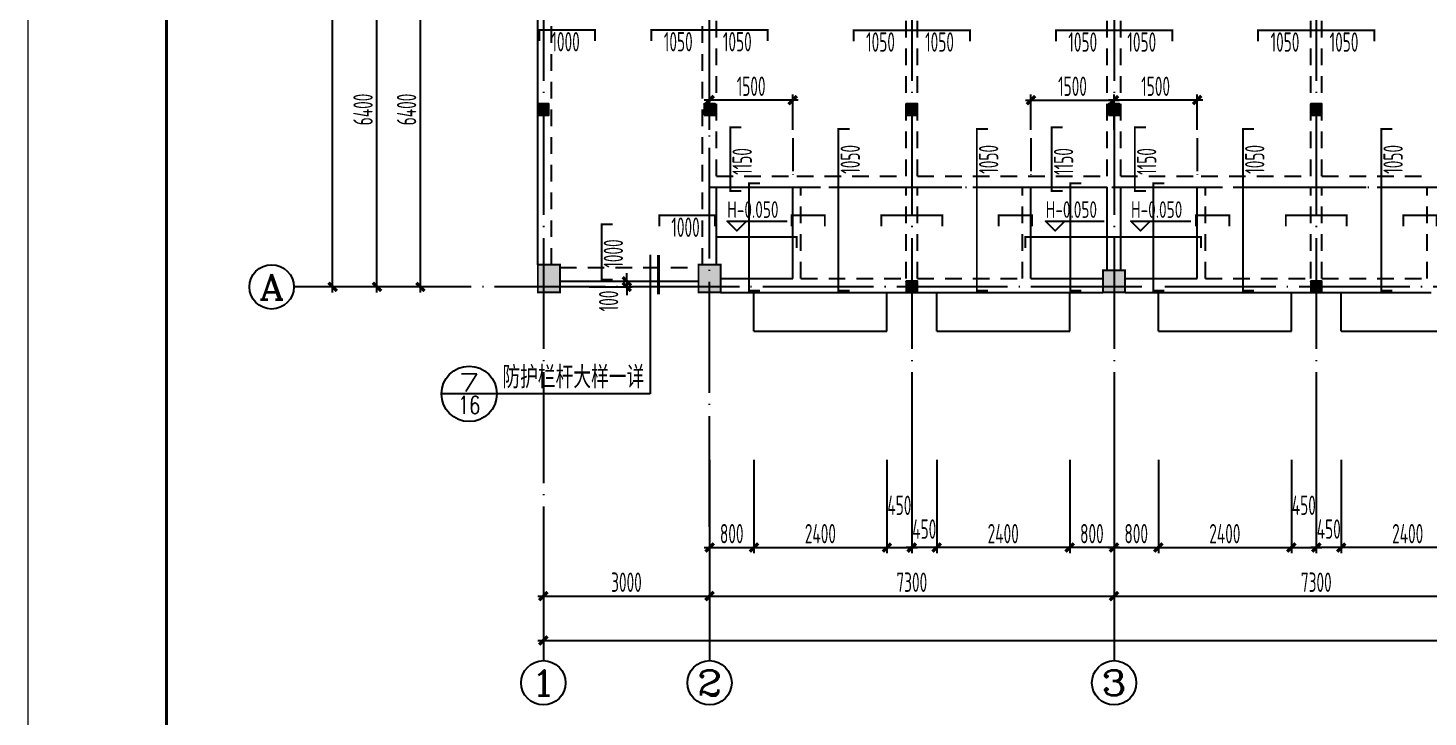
# Model space of a CAD drawing. Extents: x -472319 to -112444, y -516749 to -5704.
# Drawn here: x -311995 to -286728, y -254994 to -242565 of the extents above; entities that cross this region are included whole.
import ezdxf
from ezdxf.enums import TextEntityAlignment as Align

# ---------------------------------------------------------------- set-up
doc = ezdxf.new("R2010")
doc.units = 0
doc.header["$LTSCALE"] = 100
doc.header["$MEASUREMENT"] = 0
for name, pattern in [('3', [5, 3, -2]), ('CENTER', [2, 1.25, -0.25, 0.25, -0.25]), ('DOTE', [2.42, 2, -0.2, 0.02, -0.2])]:
    doc.linetypes.add(name, pattern=pattern)
for name, color, linetype in [('1301', 24, 'Continuous'), ('1305', 1, 'Continuous'), ('1306', 94, 'Continuous'), ('AXIS', 3, 'Continuous'), ('AXIS_TEXT', 7, 'Continuous'), ('COLUMN', 9, 'Continuous'), ('DIM_IDEN', 3, 'Continuous'), ('DOTE', 1, 'CENTER'), ('FRAME', 3, 'Continuous'), ('PUB_TEXT', 7, 'Continuous'), ('S_BEAM', 4, 'Continuous'), ('S_BEAMDASH', 134, '3'), ('S_CL', 2, 'Continuous'), ('S_HOLE', 253, 'Continuous'), ('坡道', 7, 'Continuous'), ('填充', 8, 'Continuous'), ('板标注', 221, 'Continuous'), ('第三道尺寸线', 4, 'Continuous')]:
    doc.layers.add(name, color=color, linetype=linetype)
doc.styles.add('_HZTXT', font='txt.shx', dxfattribs={"width": 0.35, "bigfont": 'hztxt.shx'})
doc.styles.add('_TCH_AXIS', font='COMPLEX', dxfattribs={"bigfont": 'GBCBIG'})
doc.styles.add('COMPLEX', font='COMPLEX')
doc.styles.add('HZ', font='tssdeng.shx', dxfattribs={"width": 0.6, "height": 350, "bigfont": 'a.shx'})
doc.styles.get("Standard").update_dxf_attribs({"font": 'tssdeng.shx', "width": 0.6, "bigfont": 'a.shx'})
doc.styles.add('TSSD_Rein', font='Tssdeng.shx', dxfattribs={"width": 0.7, "bigfont": 'hztxt.shx'})
doc.dimstyles.new('DIMN', dxfattribs={"dimtxt": 350, "dimasz": 150, "dimexe": 100, "dimexo": 100, "dimgap": 75, "dimtad": 1, "dimdec": 0, "dimzin": 0, "dimdsep": 46, "dimtxsty": 'HZ', "dimblk": 'ARCHTICK', "dimcen": 0.09, "dimdle": 100, "dimclrd": 3, "dimclre": 3, "dimclrt": 7, "dimazin": 2, "dimtfac": 1, "dimtdec": 0, "dimtmove": 2, "dimatfit": 3, "dimldrblk": 'ARCHTICK', "dimfxl": 0, "dimtolj": 1, "dimtzin": 0, "dimarcsym": 0})

# ---------------------------------------------------------------- blocks, each defined once
blk = doc.blocks.new('_ArchTick')
at = {"color": 0, "linetype": 'ByBlock', "const_width": 0.4}
blk.add_lwpolyline([(-0.5, -0.5), (0.5, 0.5)], dxfattribs=at)
blk = doc.blocks.new('*D1051')
at = {"layer": 'AXIS', "color": 3, "lineweight": -2, "transparency": 16777216}
for p, q in [((-305698, -247335), (-305698, -240735)), ((-304468, -240835), (-305798, -240835)), ((-304468, -247235), (-305798, -247235))]:
    blk.add_line(p, q, dxfattribs=at)
at = {"layer": 'Defpoints', "color": 0, "transparency": 16777216}
for p in [(-305698, -240835), (-304368, -240835), (-304368, -247235)]:
    blk.add_point(p, dxfattribs=at)
at = {"layer": 'AXIS', "color": 3, "lineweight": -2, "transparency": 16777216, "xscale": 150, "yscale": 150, "zscale": 150}
for p, rotation in [((-305698, -240835), 90), ((-305698, -247235), 270)]:
    blk.add_blockref('_ArchTick', p, dxfattribs=dict(at, rotation=rotation))
at = {"layer": 'AXIS', "color": 7, "transparency": 16777216, "insert": (-305948, -244035), "char_height": 350, "attachment_point": 5, "rotation": 90, "style": 'HZ'}
blk.add_mtext('\\A1;6400', dxfattribs=at)
blk = doc.blocks.new('*D1054')
at = {"layer": 'AXIS', "color": 3, "lineweight": -2, "transparency": 16777216}
for p, q in [((-304468, -232435), (-306598, -232435)), ((-306498, -247335), (-306498, -232335)), ((-304468, -247235), (-306598, -247235))]:
    blk.add_line(p, q, dxfattribs=at)
at = {"layer": 'Defpoints', "color": 0, "transparency": 16777216}
for p in [(-306498, -232435), (-304368, -232435), (-304368, -247235)]:
    blk.add_point(p, dxfattribs=at)
at = {"layer": 'AXIS', "color": 3, "lineweight": -2, "transparency": 16777216, "xscale": 150, "yscale": 150, "zscale": 150}
for p, rotation in [((-306498, -232435), 90), ((-306498, -247235), 270)]:
    blk.add_blockref('_ArchTick', p, dxfattribs=dict(at, rotation=rotation))
at = {"layer": 'AXIS', "color": 7, "transparency": 16777216, "insert": (-306748, -239835), "char_height": 350, "attachment_point": 5, "rotation": 90, "style": 'HZ'}
blk.add_mtext('\\A1;14800', dxfattribs=at)
blk = doc.blocks.new('*D1055')
at = {"layer": 'AXIS', "color": 3, "lineweight": -2, "transparency": 16777216}
for p, q in [((-302694, -251665), (-302694, -252913)), ((-299694, -251665), (-299694, -252913)), ((-302794, -252813), (-299594, -252813))]:
    blk.add_line(p, q, dxfattribs=at)
at = {"layer": 'Defpoints', "color": 0, "transparency": 16777216}
for p in [(-302694, -251565), (-299694, -251565), (-299694, -252813)]:
    blk.add_point(p, dxfattribs=at)
at = {"layer": 'AXIS', "color": 3, "lineweight": -2, "transparency": 16777216, "xscale": 150, "yscale": 150, "zscale": 150, "rotation": 180}
blk.add_blockref('_ArchTick', (-302694, -252813), dxfattribs=at)
at = {"layer": 'AXIS', "color": 3, "lineweight": -2, "transparency": 16777216, "xscale": 150, "yscale": 150, "zscale": 150}
blk.add_blockref('_ArchTick', (-299694, -252813), dxfattribs=at)
at = {"layer": 'AXIS', "color": 7, "transparency": 16777216, "insert": (-301194, -252563), "char_height": 350, "attachment_point": 5, "style": 'HZ'}
blk.add_mtext('\\A1;3000', dxfattribs=at)
blk = doc.blocks.new('*D1056')
at = {"layer": 'AXIS', "color": 3, "lineweight": -2, "transparency": 16777216}
for p, q in [((-299694, -251665), (-299694, -252913)), ((-292394, -251665), (-292394, -252913)), ((-299794, -252813), (-292294, -252813))]:
    blk.add_line(p, q, dxfattribs=at)
at = {"layer": 'Defpoints', "color": 0, "transparency": 16777216}
for p in [(-299694, -251565), (-292394, -251565), (-292394, -252813)]:
    blk.add_point(p, dxfattribs=at)
at = {"layer": 'AXIS', "color": 3, "lineweight": -2, "transparency": 16777216, "xscale": 150, "yscale": 150, "zscale": 150, "rotation": 180}
blk.add_blockref('_ArchTick', (-299694, -252813), dxfattribs=at)
at = {"layer": 'AXIS', "color": 3, "lineweight": -2, "transparency": 16777216, "xscale": 150, "yscale": 150, "zscale": 150}
blk.add_blockref('_ArchTick', (-292394, -252813), dxfattribs=at)
at = {"layer": 'AXIS', "color": 7, "transparency": 16777216, "insert": (-296044, -252563), "char_height": 350, "attachment_point": 5, "style": 'HZ'}
blk.add_mtext('\\A1;7300', dxfattribs=at)
blk = doc.blocks.new('*D1057')
at = {"layer": 'AXIS', "color": 3, "lineweight": -2, "transparency": 16777216}
for p, q in [((-292394, -251665), (-292394, -252913)), ((-285094, -251665), (-285094, -252913)), ((-292494, -252813), (-284994, -252813))]:
    blk.add_line(p, q, dxfattribs=at)
at = {"layer": 'Defpoints', "color": 0, "transparency": 16777216}
for p in [(-292394, -251565), (-285094, -251565), (-285094, -252813)]:
    blk.add_point(p, dxfattribs=at)
at = {"layer": 'AXIS', "color": 3, "lineweight": -2, "transparency": 16777216, "xscale": 150, "yscale": 150, "zscale": 150, "rotation": 180}
blk.add_blockref('_ArchTick', (-292394, -252813), dxfattribs=at)
at = {"layer": 'AXIS', "color": 3, "lineweight": -2, "transparency": 16777216, "xscale": 150, "yscale": 150, "zscale": 150}
blk.add_blockref('_ArchTick', (-285094, -252813), dxfattribs=at)
at = {"layer": 'AXIS', "color": 7, "transparency": 16777216, "insert": (-288744, -252563), "char_height": 350, "attachment_point": 5, "style": 'HZ'}
blk.add_mtext('\\A1;7300', dxfattribs=at)
blk = doc.blocks.new('*D1064')
at = {"layer": 'AXIS', "color": 3, "lineweight": -2, "transparency": 16777216}
for p, q in [((-302694, -251665), (-302694, -253713)), ((-242894, -251665), (-242894, -253713)), ((-302794, -253613), (-242794, -253613))]:
    blk.add_line(p, q, dxfattribs=at)
at = {"layer": 'Defpoints', "color": 0, "transparency": 16777216}
for p in [(-302694, -251565), (-242894, -251565), (-242894, -253613)]:
    blk.add_point(p, dxfattribs=at)
at = {"layer": 'AXIS', "color": 3, "lineweight": -2, "transparency": 16777216, "xscale": 150, "yscale": 150, "zscale": 150, "rotation": 180}
blk.add_blockref('_ArchTick', (-302694, -253613), dxfattribs=at)
at = {"layer": 'AXIS', "color": 3, "lineweight": -2, "transparency": 16777216, "xscale": 150, "yscale": 150, "zscale": 150}
blk.add_blockref('_ArchTick', (-242894, -253613), dxfattribs=at)
at = {"layer": 'AXIS', "color": 7, "transparency": 16777216, "insert": (-272794, -253363), "char_height": 350, "attachment_point": 5, "style": 'HZ'}
blk.add_mtext('\\A1;59800', dxfattribs=at)
blk = doc.blocks.new('_AXISO')
blk.add_circle((0, 0), 0.5)
at = {"layer": 'AXIS_TEXT', "style": 'COMPLEX', "width": 1.041667}
blk.add_attdef('A', text='', height=0.56, dxfattribs=at).set_placement((-0.25, -0.28), (0.25, -0.28), align=Align.FIT)
blk = doc.blocks.new('A$C20674F94')
at = {"layer": 'FRAME', "lineweight": 18}
blk.add_line((0, 59400), (0, 0), dxfattribs=at)
at = {"layer": 'FRAME'}
blk.add_line((2500, 58400), (2500, 1000), dxfattribs=at)
at = {"layer": 'FRAME', "const_width": 50}
blk.add_lwpolyline([(2500, 58400), (83100, 58400), (83100, 1000), (2500, 1000), (2500, 58400)], dxfattribs=at)
blk = doc.blocks.new('*D1128')
at = {"layer": '1301', "color": 3, "lineweight": -2, "transparency": 16777216}
for p, q in [((-288294, -250355), (-288294, -252037)), ((-285894, -250355), (-285894, -252037)), ((-285794, -251937), (-288394, -251937))]:
    blk.add_line(p, q, dxfattribs=at)
at = {"layer": 'Defpoints', "color": 0, "transparency": 16777216}
for p in [(-288294, -250255), (-285894, -250255), (-288294, -251937)]:
    blk.add_point(p, dxfattribs=at)
at = {"layer": '1301', "color": 3, "lineweight": -2, "transparency": 16777216, "xscale": 150, "yscale": 150, "zscale": 150, "rotation": 180}
blk.add_blockref('_ArchTick', (-288294, -251937), dxfattribs=at)
at = {"layer": '1301', "color": 3, "lineweight": -2, "transparency": 16777216, "xscale": 150, "yscale": 150, "zscale": 150}
blk.add_blockref('_ArchTick', (-285894, -251937), dxfattribs=at)
at = {"layer": '1301', "color": 7, "transparency": 16777216, "insert": (-287094, -251687), "char_height": 350, "attachment_point": 5, "style": 'HZ'}
blk.add_mtext('\\A1;2400', dxfattribs=at)
blk = doc.blocks.new('*D1129')
at = {"layer": '1301', "color": 3, "lineweight": -2, "transparency": 16777216}
for p, q in [((-288744, -250355), (-288744, -252037)), ((-288294, -250355), (-288294, -252037)), ((-288194, -251937), (-288844, -251937))]:
    blk.add_line(p, q, dxfattribs=at)
at = {"layer": 'Defpoints', "color": 0, "transparency": 16777216}
for p in [(-288744, -250255), (-288294, -250255), (-288744, -251937)]:
    blk.add_point(p, dxfattribs=at)
at = {"layer": '1301', "color": 3, "lineweight": -2, "transparency": 16777216, "xscale": 150, "yscale": 150, "zscale": 150, "rotation": 180}
blk.add_blockref('_ArchTick', (-288744, -251937), dxfattribs=at)
at = {"layer": '1301', "color": 3, "lineweight": -2, "transparency": 16777216, "xscale": 150, "yscale": 150, "zscale": 150}
blk.add_blockref('_ArchTick', (-288294, -251937), dxfattribs=at)
at = {"layer": '1301', "color": 7, "transparency": 16777216, "insert": (-288519, -251604), "char_height": 350, "attachment_point": 5, "style": 'HZ'}
blk.add_mtext('\\A1;450', dxfattribs=at)
blk = doc.blocks.new('*D1130')
at = {"layer": '1301', "color": 3, "lineweight": -2, "transparency": 16777216}
for p, q in [((-292394, -250355), (-292394, -252037)), ((-291594, -250355), (-291594, -252037)), ((-292494, -251937), (-291494, -251937))]:
    blk.add_line(p, q, dxfattribs=at)
at = {"layer": 'Defpoints', "color": 0, "transparency": 16777216}
for p in [(-292394, -250255), (-291594, -250255), (-291594, -251937)]:
    blk.add_point(p, dxfattribs=at)
at = {"layer": '1301', "color": 3, "lineweight": -2, "transparency": 16777216, "xscale": 150, "yscale": 150, "zscale": 150, "rotation": 180}
blk.add_blockref('_ArchTick', (-292394, -251937), dxfattribs=at)
at = {"layer": '1301', "color": 3, "lineweight": -2, "transparency": 16777216, "xscale": 150, "yscale": 150, "zscale": 150}
blk.add_blockref('_ArchTick', (-291594, -251937), dxfattribs=at)
at = {"layer": '1301', "color": 7, "transparency": 16777216, "insert": (-291994, -251687), "char_height": 350, "attachment_point": 5, "style": 'HZ'}
blk.add_mtext('\\A1;800', dxfattribs=at)
blk = doc.blocks.new('*D1131')
at = {"layer": '1301', "color": 3, "lineweight": -2, "transparency": 16777216}
for p, q in [((-291594, -250355), (-291594, -252037)), ((-289194, -250355), (-289194, -252037)), ((-291694, -251937), (-289094, -251937))]:
    blk.add_line(p, q, dxfattribs=at)
at = {"layer": 'Defpoints', "color": 0, "transparency": 16777216}
for p in [(-291594, -250255), (-289194, -250255), (-289194, -251937)]:
    blk.add_point(p, dxfattribs=at)
at = {"layer": '1301', "color": 3, "lineweight": -2, "transparency": 16777216, "xscale": 150, "yscale": 150, "zscale": 150, "rotation": 180}
blk.add_blockref('_ArchTick', (-291594, -251937), dxfattribs=at)
at = {"layer": '1301', "color": 3, "lineweight": -2, "transparency": 16777216, "xscale": 150, "yscale": 150, "zscale": 150}
blk.add_blockref('_ArchTick', (-289194, -251937), dxfattribs=at)
at = {"layer": '1301', "color": 7, "transparency": 16777216, "insert": (-290394, -251687), "char_height": 350, "attachment_point": 5, "style": 'HZ'}
blk.add_mtext('\\A1;2400', dxfattribs=at)
blk = doc.blocks.new('*D1132')
at = {"layer": '1301', "color": 3, "lineweight": -2, "transparency": 16777216}
for p, q in [((-289194, -250355), (-289194, -252037)), ((-288744, -250355), (-288744, -252037)), ((-289294, -251937), (-288644, -251937))]:
    blk.add_line(p, q, dxfattribs=at)
at = {"layer": 'Defpoints', "color": 0, "transparency": 16777216}
for p in [(-289194, -250255), (-288744, -250255), (-288744, -251937)]:
    blk.add_point(p, dxfattribs=at)
at = {"layer": '1301', "color": 3, "lineweight": -2, "transparency": 16777216, "xscale": 150, "yscale": 150, "zscale": 150, "rotation": 180}
blk.add_blockref('_ArchTick', (-289194, -251937), dxfattribs=at)
at = {"layer": '1301', "color": 3, "lineweight": -2, "transparency": 16777216, "xscale": 150, "yscale": 150, "zscale": 150}
blk.add_blockref('_ArchTick', (-288744, -251937), dxfattribs=at)
at = {"layer": '1301', "color": 7, "transparency": 16777216, "insert": (-288969, -251175), "char_height": 350, "attachment_point": 5, "style": 'HZ'}
blk.add_mtext('\\A1;450', dxfattribs=at)
blk = doc.blocks.new('*D1133')
at = {"layer": '1301', "color": 3, "lineweight": -2, "transparency": 16777216}
for p, q in [((-293194, -250355), (-293194, -252037)), ((-292394, -250355), (-292394, -252037)), ((-292294, -251937), (-293294, -251937))]:
    blk.add_line(p, q, dxfattribs=at)
at = {"layer": 'Defpoints', "color": 0, "transparency": 16777216}
for p in [(-293194, -250255), (-292394, -250255), (-293194, -251937)]:
    blk.add_point(p, dxfattribs=at)
at = {"layer": '1301', "color": 3, "lineweight": -2, "transparency": 16777216, "xscale": 150, "yscale": 150, "zscale": 150, "rotation": 180}
blk.add_blockref('_ArchTick', (-293194, -251937), dxfattribs=at)
at = {"layer": '1301', "color": 3, "lineweight": -2, "transparency": 16777216, "xscale": 150, "yscale": 150, "zscale": 150}
blk.add_blockref('_ArchTick', (-292394, -251937), dxfattribs=at)
at = {"layer": '1301', "color": 7, "transparency": 16777216, "insert": (-292794, -251687), "char_height": 350, "attachment_point": 5, "style": 'HZ'}
blk.add_mtext('\\A1;800', dxfattribs=at)
blk = doc.blocks.new('*D1134')
at = {"layer": '1301', "color": 3, "lineweight": -2, "transparency": 16777216}
for p, q in [((-295594, -250355), (-295594, -252037)), ((-293194, -250355), (-293194, -252037)), ((-293094, -251937), (-295694, -251937))]:
    blk.add_line(p, q, dxfattribs=at)
at = {"layer": 'Defpoints', "color": 0, "transparency": 16777216}
for p in [(-295594, -250255), (-293194, -250255), (-295594, -251937)]:
    blk.add_point(p, dxfattribs=at)
at = {"layer": '1301', "color": 3, "lineweight": -2, "transparency": 16777216, "xscale": 150, "yscale": 150, "zscale": 150, "rotation": 180}
blk.add_blockref('_ArchTick', (-295594, -251937), dxfattribs=at)
at = {"layer": '1301', "color": 3, "lineweight": -2, "transparency": 16777216, "xscale": 150, "yscale": 150, "zscale": 150}
blk.add_blockref('_ArchTick', (-293194, -251937), dxfattribs=at)
at = {"layer": '1301', "color": 7, "transparency": 16777216, "insert": (-294394, -251687), "char_height": 350, "attachment_point": 5, "style": 'HZ'}
blk.add_mtext('\\A1;2400', dxfattribs=at)
blk = doc.blocks.new('*D1135')
at = {"layer": '1301', "color": 3, "lineweight": -2, "transparency": 16777216}
for p, q in [((-296044, -250355), (-296044, -252037)), ((-295594, -250355), (-295594, -252037)), ((-295494, -251937), (-296144, -251937))]:
    blk.add_line(p, q, dxfattribs=at)
at = {"layer": 'Defpoints', "color": 0, "transparency": 16777216}
for p in [(-296044, -250255), (-295594, -250255), (-296044, -251937)]:
    blk.add_point(p, dxfattribs=at)
at = {"layer": '1301', "color": 3, "lineweight": -2, "transparency": 16777216, "xscale": 150, "yscale": 150, "zscale": 150, "rotation": 180}
blk.add_blockref('_ArchTick', (-296044, -251937), dxfattribs=at)
at = {"layer": '1301', "color": 3, "lineweight": -2, "transparency": 16777216, "xscale": 150, "yscale": 150, "zscale": 150}
blk.add_blockref('_ArchTick', (-295594, -251937), dxfattribs=at)
at = {"layer": '1301', "color": 7, "transparency": 16777216, "insert": (-295819, -251604), "char_height": 350, "attachment_point": 5, "style": 'HZ'}
blk.add_mtext('\\A1;450', dxfattribs=at)
blk = doc.blocks.new('*D1136')
at = {"layer": '1301', "color": 3, "lineweight": -2, "transparency": 16777216}
for p, q in [((-299694, -250355), (-299694, -252037)), ((-298894, -250355), (-298894, -252037)), ((-299794, -251937), (-298794, -251937))]:
    blk.add_line(p, q, dxfattribs=at)
at = {"layer": 'Defpoints', "color": 0, "transparency": 16777216}
for p in [(-299694, -250255), (-298894, -250255), (-298894, -251937)]:
    blk.add_point(p, dxfattribs=at)
at = {"layer": '1301', "color": 3, "lineweight": -2, "transparency": 16777216, "xscale": 150, "yscale": 150, "zscale": 150, "rotation": 180}
blk.add_blockref('_ArchTick', (-299694, -251937), dxfattribs=at)
at = {"layer": '1301', "color": 3, "lineweight": -2, "transparency": 16777216, "xscale": 150, "yscale": 150, "zscale": 150}
blk.add_blockref('_ArchTick', (-298894, -251937), dxfattribs=at)
at = {"layer": '1301', "color": 7, "transparency": 16777216, "insert": (-299294, -251687), "char_height": 350, "attachment_point": 5, "style": 'HZ'}
blk.add_mtext('\\A1;800', dxfattribs=at)
blk = doc.blocks.new('*D1137')
at = {"layer": '1301', "color": 3, "lineweight": -2, "transparency": 16777216}
for p, q in [((-298894, -250355), (-298894, -252037)), ((-296494, -250355), (-296494, -252037)), ((-298994, -251937), (-296394, -251937))]:
    blk.add_line(p, q, dxfattribs=at)
at = {"layer": 'Defpoints', "color": 0, "transparency": 16777216}
for p in [(-298894, -250255), (-296494, -250255), (-296494, -251937)]:
    blk.add_point(p, dxfattribs=at)
at = {"layer": '1301', "color": 3, "lineweight": -2, "transparency": 16777216, "xscale": 150, "yscale": 150, "zscale": 150, "rotation": 180}
blk.add_blockref('_ArchTick', (-298894, -251937), dxfattribs=at)
at = {"layer": '1301', "color": 3, "lineweight": -2, "transparency": 16777216, "xscale": 150, "yscale": 150, "zscale": 150}
blk.add_blockref('_ArchTick', (-296494, -251937), dxfattribs=at)
at = {"layer": '1301', "color": 7, "transparency": 16777216, "insert": (-297694, -251687), "char_height": 350, "attachment_point": 5, "style": 'HZ'}
blk.add_mtext('\\A1;2400', dxfattribs=at)
blk = doc.blocks.new('*D1138')
at = {"layer": '1301', "color": 3, "lineweight": -2, "transparency": 16777216}
for p, q in [((-296494, -250355), (-296494, -252037)), ((-296044, -250355), (-296044, -252037)), ((-296594, -251937), (-295944, -251937))]:
    blk.add_line(p, q, dxfattribs=at)
at = {"layer": 'Defpoints', "color": 0, "transparency": 16777216}
for p in [(-296494, -250255), (-296044, -250255), (-296044, -251937)]:
    blk.add_point(p, dxfattribs=at)
at = {"layer": '1301', "color": 3, "lineweight": -2, "transparency": 16777216, "xscale": 150, "yscale": 150, "zscale": 150, "rotation": 180}
blk.add_blockref('_ArchTick', (-296494, -251937), dxfattribs=at)
at = {"layer": '1301', "color": 3, "lineweight": -2, "transparency": 16777216, "xscale": 150, "yscale": 150, "zscale": 150}
blk.add_blockref('_ArchTick', (-296044, -251937), dxfattribs=at)
at = {"layer": '1301', "color": 7, "transparency": 16777216, "insert": (-296269, -251175), "char_height": 350, "attachment_point": 5, "style": 'HZ'}
blk.add_mtext('\\A1;450', dxfattribs=at)
blk = doc.blocks.new('*D1372')
at = {"layer": 'Defpoints', "color": 0, "transparency": 16777216}
for p in [(-304912, -240835), (-304254, -240835), (-304254, -247235)]:
    blk.add_point(p, dxfattribs=at)
at = {"layer": '第三道尺寸线', "color": 3, "lineweight": -2, "transparency": 16777216}
for p, q in [((-304912, -247335), (-304912, -240735)), ((-304354, -240835), (-305012, -240835)), ((-304354, -247235), (-305012, -247235))]:
    blk.add_line(p, q, dxfattribs=at)
at = {"layer": '第三道尺寸线', "color": 3, "lineweight": -2, "transparency": 16777216, "xscale": 150, "yscale": 150, "zscale": 150}
for p, rotation in [((-304912, -240835), 90), ((-304912, -247235), 270)]:
    blk.add_blockref('_ArchTick', p, dxfattribs=dict(at, rotation=rotation))
at = {"layer": '第三道尺寸线', "color": 7, "transparency": 16777216, "insert": (-305162, -244035), "char_height": 350, "attachment_point": 5, "rotation": 90, "style": 'HZ'}
blk.add_mtext('\\A1;6400', dxfattribs=at)
blk = doc.blocks.new('*D2510')
at = {"layer": 'Defpoints', "color": 0, "transparency": 16777216}
for p in [(-301969, -247135), (-301969, -247235), (-301188, -247235)]:
    blk.add_point(p, dxfattribs=at)
at = {"layer": 'S_HOLE', "color": 3, "lineweight": -2, "transparency": 16777216}
for p, q in [((-301188, -247135), (-301188, -246985)), ((-301869, -247135), (-301088, -247135)), ((-301869, -247235), (-301088, -247235)), ((-301188, -247135), (-301188, -247235)), ((-301188, -247235), (-301188, -247385))]:
    blk.add_line(p, q, dxfattribs=at)
at = {"layer": 'S_HOLE', "color": 3, "lineweight": -2, "transparency": 16777216, "xscale": 150, "yscale": 150, "zscale": 150}
for p, rotation in [((-301188, -247135), 270), ((-301188, -247235), 90)]:
    blk.add_blockref('_ArchTick', p, dxfattribs=dict(at, rotation=rotation))
at = {"layer": 'S_HOLE', "color": 7, "transparency": 16777216, "insert": (-301516, -247489), "char_height": 350, "attachment_point": 5, "rotation": 90, "style": 'HZ'}
blk.add_mtext('\\A1;100', dxfattribs=at)
blk = doc.blocks.new('*D2581')
at = {"layer": '1306', "color": 3, "lineweight": -2, "transparency": 16777216}
for p, q in [((-299694, -244404), (-299694, -243766)), ((-298194, -244404), (-298194, -243766)), ((-298094, -243866), (-299794, -243866))]:
    blk.add_line(p, q, dxfattribs=at)
at = {"layer": 'Defpoints', "color": 0, "transparency": 16777216}
for p in [(-299694, -243866), (-299694, -244504), (-298194, -244504)]:
    blk.add_point(p, dxfattribs=at)
at = {"layer": '1306', "color": 3, "lineweight": -2, "transparency": 16777216, "xscale": 150, "yscale": 150, "zscale": 150, "rotation": 180}
blk.add_blockref('_ArchTick', (-299694, -243866), dxfattribs=at)
at = {"layer": '1306', "color": 3, "lineweight": -2, "transparency": 16777216, "xscale": 150, "yscale": 150, "zscale": 150}
blk.add_blockref('_ArchTick', (-298194, -243866), dxfattribs=at)
at = {"layer": '1306', "color": 7, "transparency": 16777216, "insert": (-298944, -243616), "char_height": 350, "attachment_point": 5, "style": 'HZ'}
blk.add_mtext('\\A1;1500', dxfattribs=at)
blk = doc.blocks.new('*D2582')
at = {"layer": '1306', "color": 3, "lineweight": -2, "transparency": 16777216}
for p, q in [((-293894, -244404), (-293894, -243766)), ((-292394, -244404), (-292394, -243766)), ((-293994, -243866), (-292294, -243866))]:
    blk.add_line(p, q, dxfattribs=at)
at = {"layer": 'Defpoints', "color": 0, "transparency": 16777216}
for p in [(-292394, -243866), (-293894, -244504), (-292394, -244504)]:
    blk.add_point(p, dxfattribs=at)
at = {"layer": '1306', "color": 3, "lineweight": -2, "transparency": 16777216, "xscale": 150, "yscale": 150, "zscale": 150, "rotation": 180}
blk.add_blockref('_ArchTick', (-293894, -243866), dxfattribs=at)
at = {"layer": '1306', "color": 3, "lineweight": -2, "transparency": 16777216, "xscale": 150, "yscale": 150, "zscale": 150}
blk.add_blockref('_ArchTick', (-292394, -243866), dxfattribs=at)
at = {"layer": '1306', "color": 7, "transparency": 16777216, "insert": (-293144, -243616), "char_height": 350, "attachment_point": 5, "style": 'HZ'}
blk.add_mtext('\\A1;1500', dxfattribs=at)
blk = doc.blocks.new('*D2583')
at = {"layer": '1306', "color": 3, "lineweight": -2, "transparency": 16777216}
for p, q in [((-292394, -244404), (-292394, -243766)), ((-290894, -244404), (-290894, -243766)), ((-290794, -243866), (-292494, -243866))]:
    blk.add_line(p, q, dxfattribs=at)
at = {"layer": 'Defpoints', "color": 0, "transparency": 16777216}
for p in [(-292394, -243866), (-292394, -244504), (-290894, -244504)]:
    blk.add_point(p, dxfattribs=at)
at = {"layer": '1306', "color": 3, "lineweight": -2, "transparency": 16777216, "xscale": 150, "yscale": 150, "zscale": 150, "rotation": 180}
blk.add_blockref('_ArchTick', (-292394, -243866), dxfattribs=at)
at = {"layer": '1306', "color": 3, "lineweight": -2, "transparency": 16777216, "xscale": 150, "yscale": 150, "zscale": 150}
blk.add_blockref('_ArchTick', (-290894, -243866), dxfattribs=at)
at = {"layer": '1306', "color": 7, "transparency": 16777216, "insert": (-291644, -243616), "char_height": 350, "attachment_point": 5, "style": 'HZ'}
blk.add_mtext('\\A1;1500', dxfattribs=at)

msp = doc.modelspace()

# ---------------------------------------------------------------- hatches: boundary and pattern name
at = {"layer": 'COLUMN'}
h = msp.add_hatch(dxfattribs=at)
h.set_pattern_fill('ANSI31', color=0)
h.set_pattern_definition([(45, (-353831.33058, -58396.89142), (-0.08838834765, 0.08838834765), [])])
h.paths.add_polyline_path([(-302793.831, -244134.891), (-302593.831, -244134.891), (-302593.831, -243934.891), (-302793.831, -243934.891)])
h = msp.add_hatch(dxfattribs=at)
h.set_pattern_fill('ANSI31', color=0)
h.set_pattern_definition([(45, (-350831.33058, -58396.89142), (-0.08838834765, 0.08838834765), [])])
h.paths.add_polyline_path([(-299793.831, -244134.891), (-299593.831, -244134.891), (-299593.831, -243934.891), (-299793.831, -243934.891)])
h = msp.add_hatch(dxfattribs=at)
h.set_pattern_fill('ANSI31', color=0)
h.set_pattern_definition([(45, (-347181.33058, -58396.89142), (-0.08838834765, 0.08838834765), [])])
h.paths.add_polyline_path([(-296143.831, -244134.891), (-295943.831, -244134.891), (-295943.831, -243934.891), (-296143.831, -243934.891)])
h = msp.add_hatch(dxfattribs=at)
h.set_pattern_fill('ANSI31', color=0)
h.set_pattern_definition([(45, (-343531.33058, -58396.89142), (-0.08838834765, 0.08838834765), [])])
h.paths.add_polyline_path([(-292493.831, -244134.891), (-292293.831, -244134.891), (-292293.831, -243934.891), (-292493.831, -243934.891)])
h = msp.add_hatch(dxfattribs=at)
h.set_pattern_fill('ANSI31', color=0)
h.set_pattern_definition([(45, (-339881.33058, -58396.89142), (-0.08838834765, 0.08838834765), [])])
h.paths.add_polyline_path([(-288843.831, -244134.891), (-288643.831, -244134.891), (-288643.831, -243934.891), (-288843.831, -243934.891)])
h = msp.add_hatch(dxfattribs=at)
h.set_pattern_fill('ANSI31', color=0)
h.set_pattern_definition([(45, (-347181.33058, -61596.89045), (-0.08838834765, 0.08838834765), [])])
h.paths.add_polyline_path([(-296143.831, -247334.89), (-295943.831, -247334.89), (-295943.831, -247134.89), (-296143.831, -247134.89)])
h = msp.add_hatch(dxfattribs=at)
h.set_pattern_fill('ANSI31', color=0)
h.set_pattern_definition([(45, (-339881.33058, -61596.89045), (-0.08838834765, 0.08838834765), [])])
h.paths.add_polyline_path([(-288843.831, -247334.89), (-288643.831, -247334.89), (-288643.831, -247134.89), (-288843.831, -247134.89)])
at = {"layer": 'S_CL'}
h = msp.add_hatch(dxfattribs=at)
h.set_pattern_fill('ANSI31', color=256)
h.set_pattern_definition([(45, (114544.49969, 398805.50098), (-0.088388347648, 0.088388347648), [])])
h.paths.add_polyline_path([(-299493.831, -232834.889), (-299493.831, -232334.889), (-299893.831, -232334.889), (-299893.831, -232834.889)])
h.paths.add_polyline_path([(-299493.831, -238934.89), (-299493.831, -238534.89), (-299893.831, -238534.89), (-299893.831, -238934.89)])
h.paths.add_polyline_path([(-299493.831, -241134.89), (-299493.831, -240734.89), (-299893.831, -240734.89), (-299893.831, -241134.89)])
h.paths.add_polyline_path([(-299493.831, -247334.89), (-299493.831, -246834.89), (-299893.831, -246834.89), (-299893.831, -247334.89)])
h.paths.add_polyline_path([(-302393.831, -232834.889), (-302393.831, -232334.889), (-302793.831, -232334.889), (-302793.831, -232834.889)])
h.paths.add_polyline_path([(-302393.831, -238934.89), (-302393.831, -238534.89), (-302793.831, -238534.89), (-302793.831, -238934.89)])
h.paths.add_polyline_path([(-302393.831, -241134.89), (-302393.831, -240734.89), (-302793.831, -240734.89), (-302793.831, -241134.89)])
h.paths.add_polyline_path([(-302393.831, -247334.89), (-302393.831, -246834.89), (-302793.831, -246834.89), (-302793.831, -247334.89)])
h.paths.add_polyline_path([(-242793.829, -247334.89), (-242793.829, -246834.89), (-243193.829, -246834.89), (-243193.829, -247334.89)])
h.paths.add_polyline_path([(-245693.829, -247334.89), (-245693.829, -246834.89), (-246093.829, -246834.89), (-246093.829, -247334.89)])
h.paths.add_polyline_path([(-252993.829, -247334.89), (-252993.829, -246934.89), (-253393.829, -246934.89), (-253393.829, -247334.89)])
h.paths.add_polyline_path([(-260293.829, -247334.89), (-260293.829, -246934.89), (-260693.829, -246934.89), (-260693.829, -247334.89)])
h.paths.add_polyline_path([(-267593.829, -247334.89), (-267593.829, -246834.89), (-267993.829, -246834.89), (-267993.829, -247334.89)])
h.paths.add_polyline_path([(-277593.831, -247334.89), (-277593.831, -246834.89), (-277993.831, -246834.89), (-277993.831, -247334.89)])
h.paths.add_polyline_path([(-284893.831, -247334.89), (-284893.831, -246934.89), (-285293.831, -246934.89), (-285293.831, -247334.89)])
h.paths.add_polyline_path([(-292193.831, -247334.89), (-292193.831, -246934.89), (-292593.831, -246934.89), (-292593.831, -247334.89)])
h.paths.add_polyline_path([(-242793.829, -232834.889), (-242793.829, -232334.889), (-243193.829, -232334.889), (-243193.829, -232834.889)])
h.paths.add_polyline_path([(-242793.829, -238934.89), (-242793.829, -238534.89), (-243193.829, -238534.89), (-243193.829, -238934.89)])
h.paths.add_polyline_path([(-242793.829, -241134.89), (-242793.829, -240734.89), (-243193.829, -240734.89), (-243193.829, -241134.89)])
h.paths.add_polyline_path([(-245693.829, -232834.889), (-245693.829, -232334.889), (-246093.829, -232334.889), (-246093.829, -232834.889)])
h.paths.add_polyline_path([(-245693.829, -238934.89), (-245693.829, -238534.89), (-246093.829, -238534.89), (-246093.829, -238934.89)])
h.paths.add_polyline_path([(-245693.829, -241134.89), (-245693.829, -240734.89), (-246093.829, -240734.89), (-246093.829, -241134.89)])
h.paths.add_polyline_path([(-252993.829, -232734.889), (-252993.829, -232334.889), (-253393.829, -232334.889), (-253393.829, -232734.889)])
h.paths.add_polyline_path([(-260293.829, -232734.889), (-260293.829, -232334.889), (-260693.829, -232334.889), (-260693.829, -232734.889)])
h.paths.add_polyline_path([(-267593.829, -232734.889), (-267593.829, -232334.889), (-267993.829, -232334.889), (-267993.829, -232734.889)])
h.paths.add_polyline_path([(-270593.829, -232834.889), (-270593.829, -232334.889), (-270993.829, -232334.889), (-270993.829, -232834.889)])
h.paths.add_polyline_path([(-277593.831, -232834.889), (-277593.831, -232334.889), (-277993.831, -232334.889), (-277993.831, -232834.889)])
h.paths.add_polyline_path([(-284893.831, -232734.889), (-284893.831, -232334.889), (-285293.831, -232334.889), (-285293.831, -232734.889)])
h.paths.add_polyline_path([(-292193.831, -232734.889), (-292193.831, -232334.889), (-292593.831, -232334.889), (-292593.831, -232734.889)])
h.paths.add_polyline_path([(-260293.829, -238934.89), (-260293.829, -238534.89), (-260693.829, -238534.89), (-260693.829, -238934.89)])
h.paths.add_polyline_path([(-260293.829, -241134.89), (-260293.829, -240734.89), (-260693.829, -240734.89), (-260693.829, -241134.89)])
h.paths.add_polyline_path([(-267593.829, -238934.89), (-267593.829, -238534.89), (-267993.829, -238534.89), (-267993.829, -238934.89)])
h.paths.add_polyline_path([(-267593.829, -241134.89), (-267593.829, -240734.89), (-267993.829, -240734.89), (-267993.829, -241134.89)])
h.paths.add_polyline_path([(-270593.829, -238934.89), (-270593.829, -238434.89), (-270993.829, -238434.89), (-270993.829, -238934.89)])
h.paths.add_polyline_path([(-277593.831, -238934.89), (-277593.831, -238434.89), (-277993.831, -238434.89), (-277993.831, -238934.89)])
h.paths.add_polyline_path([(-277593.831, -241134.89), (-277593.831, -240734.89), (-277993.831, -240734.89), (-277993.831, -241134.89)])
h.paths.add_polyline_path([(-284893.831, -238934.89), (-284893.831, -238534.89), (-285293.831, -238534.89), (-285293.831, -238934.89)])
h.paths.add_polyline_path([(-284893.831, -241134.89), (-284893.831, -240734.89), (-285293.831, -240734.89), (-285293.831, -241134.89)])

# ---------------------------------------------------------------- linework, layer by layer
for p, q in [((-298893.829, -248034.89), (-298893.829, -247334.89)), ((-295593.829, -248034.89), (-295593.829, -247334.89)), ((-291593.829, -248034.89), (-291593.829, -247334.89)), ((-288293.829, -248034.89), (-288293.829, -247334.89)), ((-298893.829, -248034.89), (-296493.829, -248034.89)), ((-295593.829, -248034.89), (-293193.829, -248034.89)), ((-291593.829, -248034.89), (-289193.829, -248034.89)), ((-288293.829, -248034.89), (-285893.829, -248034.89))]:
    msp.add_line(p, q)
at = {"layer": '1305', "const_width": 35}
for points in [[(-302763.831, -242799.321), (-302763.831, -242599.322), (-301763.831, -242599.322), (-301763.831, -242799.322)], [(-300743.83, -242799.32), (-300743.83, -242599.32), (-298643.83, -242599.321), (-298643.83, -242799.321)], [(-297093.831, -242804.89), (-297093.831, -242604.89), (-294993.831, -242604.891), (-294993.831, -242804.891)], [(-293443.831, -242804.891), (-293443.831, -242604.891), (-291343.831, -242604.891), (-291343.831, -242804.891)], [(-289793.831, -242804.891), (-289793.831, -242604.891), (-287693.831, -242604.891), (-287693.831, -242804.891)], [(-299118.831, -245504.891), (-299318.831, -245504.891), (-299318.831, -244354.891), (-299118.831, -244354.891)], [(-297167.834, -247304.892), (-297367.834, -247304.892), (-297367.834, -244384.891), (-297167.834, -244384.891)], [(-294670.331, -247304.892), (-294870.331, -247304.892), (-294870.331, -244384.891), (-294670.331, -244384.891)], [(-293318.831, -245504.891), (-293518.831, -245504.891), (-293518.831, -244354.891), (-293318.831, -244354.891)], [(-291818.831, -245504.891), (-292018.831, -245504.891), (-292018.831, -244354.891), (-291818.831, -244354.891)], [(-289867.834, -247304.892), (-290067.834, -247304.892), (-290067.834, -244384.891), (-289867.834, -244384.891)], [(-287370.331, -247304.892), (-287570.331, -247304.892), (-287570.331, -244384.891), (-287370.331, -244384.891)], [(-298783.834, -247304.891), (-298983.834, -247304.891), (-298983.834, -245364.891), (-298783.834, -245364.891)], [(-292983.831, -247304.891), (-293183.831, -247304.891), (-293183.831, -245364.891), (-292983.831, -245364.891)], [(-291483.834, -247304.891), (-291683.834, -247304.891), (-291683.834, -245364.891), (-291483.834, -245364.891)], [(-301443.83, -247104.89), (-301643.83, -247104.89), (-301643.83, -246104.89), (-301443.83, -246104.89)], [(-300598.832, -246144.892), (-300598.831, -245944.892), (-299598.831, -245944.892), (-299598.832, -246144.892)], [(-298213.831, -246144.892), (-298213.831, -245944.892), (-297613.831, -245944.892), (-297613.831, -246144.892)], [(-298213.83, -246144.892), (-298213.83, -245944.892), (-297613.83, -245944.892), (-297613.83, -246144.892)], [(-296593.831, -246144.891), (-296593.831, -245944.891), (-295493.831, -245944.892), (-295493.831, -246144.892)], [(-296593.831, -246144.892), (-296593.831, -245944.892), (-295493.831, -245944.892), (-295493.831, -246144.892)], [(-294473.831, -246144.891), (-294473.831, -245944.891), (-293873.831, -245944.892), (-293873.831, -246144.892)], [(-294473.831, -246144.892), (-294473.831, -245944.892), (-293873.831, -245944.892), (-293873.831, -246144.892)], [(-290913.831, -246144.892), (-290913.831, -245944.892), (-290313.831, -245944.892), (-290313.831, -246144.892)], [(-290913.831, -246144.892), (-290913.831, -245944.892), (-290313.831, -245944.892), (-290313.831, -246144.892)], [(-289293.831, -246144.891), (-289293.831, -245944.891), (-288193.831, -245944.892), (-288193.831, -246144.892)], [(-289293.83, -246144.892), (-289293.83, -245944.892), (-288193.831, -245944.892), (-288193.831, -246144.892)], [(-287173.831, -246144.892), (-287173.831, -245944.892), (-286573.831, -245944.892), (-286573.831, -246144.892)], [(-287173.829, -246144.892), (-287173.829, -245944.892), (-286573.829, -245944.892), (-286573.829, -246144.892)], [(-299568.831, -246533.322), (-299568.831, -246333.322), (-298123.831, -246333.322), (-298123.831, -246533.322)], [(-293993.831, -246533.322), (-293993.831, -246333.322), (-290823.831, -246333.322), (-290823.831, -246533.322)]]:
    msp.add_lwpolyline(points, dxfattribs=at)
at = {"layer": 'AXIS'}
for p, q in [((-304367.647, -247234.89), (-307197.647, -247234.89)), ((-302693.829, -251565.282), (-302693.829, -253977.578)), ((-299693.829, -251565.282), (-299693.829, -253977.578)), ((-292393.829, -251565.282), (-292393.829, -253977.578))]:
    msp.add_line(p, q, dxfattribs=at)
at = {"layer": 'COLUMN', "color": 0}
for points in [[(-302793.831, -244134.891), (-302593.831, -244134.891), (-302593.831, -243934.891), (-302793.831, -243934.891)], [(-299793.831, -244134.891), (-299593.831, -244134.891), (-299593.831, -243934.891), (-299793.831, -243934.891)], [(-296143.831, -244134.891), (-295943.831, -244134.891), (-295943.831, -243934.891), (-296143.831, -243934.891)], [(-292493.831, -244134.891), (-292293.831, -244134.891), (-292293.831, -243934.891), (-292493.831, -243934.891)], [(-288843.831, -244134.891), (-288643.831, -244134.891), (-288643.831, -243934.891), (-288843.831, -243934.891)], [(-296143.831, -247334.89), (-295943.831, -247334.89), (-295943.831, -247134.89), (-296143.831, -247134.89)], [(-288843.831, -247334.89), (-288643.831, -247334.89), (-288643.831, -247134.89), (-288843.831, -247134.89)]]:
    msp.add_lwpolyline(points, close=True, dxfattribs=at)
at = {"layer": 'DIM_IDEN'}
for p, q in [((-300766.5, -246659.345), (-300766.5, -249164.89)), ((-303532.875, -249164.89), (-304532.875, -249164.89)), ((-300766.5, -249164.89), (-303532.875, -249164.89))]:
    msp.add_line(p, q, dxfattribs=at)
at = {"layer": 'DIM_IDEN', "const_width": 50}
msp.add_lwpolyline([(-300616.5, -246659.345), (-300616.5, -247369.516)], dxfattribs=at)
at = {"layer": 'DIM_IDEN'}
msp.add_circle((-304032.875, -249164.89), 500, dxfattribs=at)
at = {"layer": 'DOTE', "linetype": 'DOTE', "ltscale": 10}
for p, q in [((-302693.829, -229415.242), (-302693.829, -251565.282)), ((-299693.829, -251565.282), (-299693.829, -229415.242)), ((-296043.829, -229415.242), (-296043.829, -251565.282)), ((-292393.829, -229415.242), (-292393.829, -251565.282)), ((-288743.829, -229415.242), (-288743.829, -251565.282)), ((-299693.829, -245434.892), (-240586, -245434.892)), ((-241075.018, -247234.89), (-304367.647, -247234.89))]:
    msp.add_line(p, q, dxfattribs=at)
at = {"layer": 'DOTE', "linetype": 'DOTE', "ltscale": 3}
for p, q in [((-298193.831, -244550.695), (-298193.831, -245234.891)), ((-293893.827, -244550.695), (-293893.827, -245234.891)), ((-290893.831, -244550.695), (-290893.831, -245234.891))]:
    msp.add_line(p, q, dxfattribs=at)
at = {"layer": 'S_BEAM'}
for p, q in [((-302793.831, -246834.89), (-302793.831, -241134.89)), ((-299568.831, -246834.89), (-299568.831, -245434.891)), ((-299568.831, -245434.891), (-298193.831, -245434.891)), ((-298193.831, -247084.89), (-298193.831, -245434.891)), ((-293893.831, -245434.891), (-292518.831, -245434.891)), ((-293893.831, -247084.89), (-293893.831, -245434.891)), ((-292518.831, -246934.89), (-292518.831, -245434.891)), ((-292268.831, -246934.89), (-292268.831, -245434.891)), ((-292268.831, -245434.891), (-290893.831, -245434.891)), ((-290893.831, -247084.89), (-290893.831, -245434.891)), ((-299493.831, -247084.89), (-298193.831, -247084.89)), ((-293893.831, -247084.89), (-292593.831, -247084.89)), ((-292193.831, -247084.89), (-290893.831, -247084.89)), ((-302393.831, -247134.89), (-299893.831, -247134.89)), ((-299493.831, -247334.89), (-298118.831, -247334.89)), ((-298118.831, -247334.89), (-296043.831, -247334.89)), ((-296043.831, -247334.89), (-293943.831, -247334.89)), ((-293943.831, -247334.89), (-292593.831, -247334.89)), ((-292193.831, -247334.89), (-290818.831, -247334.89)), ((-290818.831, -247334.89), (-288743.831, -247334.89)), ((-288743.831, -247334.89), (-286668.831, -247334.89))]:
    msp.add_line(p, q, dxfattribs=at)
at = {"layer": 'S_BEAMDASH'}
for p, q in [((-296143.831, -245234.891), (-296143.831, -240984.89)), ((-295943.831, -245234.891), (-295943.831, -240984.89)), ((-288843.831, -245234.891), (-288843.831, -240984.89)), ((-288643.831, -245234.891), (-288643.831, -240984.89)), ((-302543.831, -246834.89), (-302543.831, -241134.89)), ((-299818.831, -245334.891), (-299818.831, -241134.89)), ((-299568.831, -245234.891), (-299568.831, -241134.89)), ((-292518.831, -245234.891), (-292518.831, -241134.89)), ((-292268.831, -245234.891), (-292268.831, -241134.89)), ((-299818.831, -246834.89), (-299818.831, -245334.891)), ((-299568.831, -245234.891), (-298118.831, -245234.891)), ((-298118.831, -245234.891), (-296143.831, -245234.891)), ((-295943.831, -245234.891), (-293943.831, -245234.891)), ((-293943.831, -245234.891), (-292518.831, -245234.891)), ((-292268.831, -245234.891), (-290818.831, -245234.891)), ((-290818.831, -245234.891), (-288843.831, -245234.891)), ((-288643.831, -245234.891), (-286668.831, -245234.891)), ((-298043.831, -245434.891), (-296143.831, -245434.891)), ((-298043.831, -247084.89), (-298043.831, -245434.891)), ((-296143.831, -247084.89), (-296143.831, -245434.891)), ((-295943.831, -247084.89), (-295943.831, -245434.891)), ((-295943.831, -245434.891), (-294043.831, -245434.891)), ((-294043.831, -247084.89), (-294043.831, -245434.891)), ((-290743.831, -245434.891), (-288843.831, -245434.891)), ((-290743.831, -247084.89), (-290743.831, -245434.891)), ((-288843.831, -247084.89), (-288843.831, -245434.891)), ((-288643.831, -247084.89), (-288643.831, -245434.891)), ((-288643.831, -245434.891), (-286743.831, -245434.891)), ((-286743.831, -247084.89), (-286743.831, -245434.891)), ((-302393.831, -246884.89), (-299893.831, -246884.89)), ((-298043.831, -247084.89), (-296143.831, -247084.89)), ((-295943.831, -247084.89), (-294043.831, -247084.89)), ((-290743.831, -247084.89), (-288843.831, -247084.89)), ((-288643.831, -247084.89), (-286743.831, -247084.89))]:
    msp.add_line(p, q, dxfattribs=at)
at = {"layer": 'S_CL', "const_width": 35}
for points in [[(-302393.831, -247334.89), (-302393.831, -246834.89), (-302793.831, -246834.89), (-302793.831, -247334.89)], [(-299493.831, -247334.89), (-299493.831, -246834.89), (-299893.831, -246834.89), (-299893.831, -247334.89)], [(-292193.831, -247334.89), (-292193.831, -246934.89), (-292593.831, -246934.89), (-292593.831, -247334.89)]]:
    msp.add_lwpolyline(points, close=True, dxfattribs=at)
at = {"layer": '坡道'}
for p, q in [((-296493.829, -248034.89), (-296493.829, -247334.89)), ((-293193.829, -248034.89), (-293193.829, -247334.89)), ((-289193.829, -248034.89), (-289193.829, -247334.89))]:
    msp.add_line(p, q, dxfattribs=at)
at = {"layer": '板标注'}
for points in [[(-299029.193, -246051.322), (-299204.193, -246226.322), (-299379.193, -246051.322), (-298293.259, -246051.322)], [(-293280.693, -246051.322), (-293455.693, -246226.322), (-293630.693, -246051.322), (-292569.759, -246051.322)], [(-291741.693, -246051.322), (-291916.693, -246226.322), (-292091.693, -246051.322), (-291005.759, -246051.322)]]:
    msp.add_lwpolyline(points, dxfattribs=at)

# ---------------------------------------------------------------- block references
at = {"layer": 'AXIS'}
ref = msp.add_blockref('_AXISO', (-307597.647, -247234.89), dxfattribs=dict(at, xscale=800, yscale=800, zscale=800))
ref.add_attrib('A', 'A', dxfattribs={"layer": 'AXIS_TEXT', "height": 452.548, "style": '_TCH_AXIS', "width": 1.166667}).set_placement((-307823.922, -247461.165), (-307371.373, -247461.165), align=Align.FIT)
ref = msp.add_blockref('_AXISO', (-302693.829, -254377.578), dxfattribs=dict(at, xscale=800, yscale=800, zscale=800))
ref.add_attrib('A', '1', dxfattribs={"layer": 'AXIS_TEXT', "height": 452.548, "style": '_TCH_AXIS', "width": 2.333333}).set_placement((-302920.103, -254603.852), (-302467.554, -254603.852), align=Align.FIT)
ref = msp.add_blockref('_AXISO', (-299693.829, -254377.578), dxfattribs=dict(at, xscale=800, yscale=800, zscale=800))
ref.add_attrib('A', '2', dxfattribs={"layer": 'AXIS_TEXT', "height": 452.548, "style": '_TCH_AXIS', "width": 1.5}).set_placement((-299920.103, -254603.852), (-299467.554, -254603.852), align=Align.FIT)
ref = msp.add_blockref('_AXISO', (-292393.829, -254377.578), dxfattribs=dict(at, xscale=800, yscale=800, zscale=800))
ref.add_attrib('A', '3', dxfattribs={"layer": 'AXIS_TEXT', "height": 452.548, "style": '_TCH_AXIS', "width": 1.5}).set_placement((-292620.103, -254603.852), (-292167.554, -254603.852), align=Align.FIT)
at = {"layer": '填充'}
msp.add_blockref('A$C20674F94', (-311995, -275010.5), dxfattribs=at)

# ---------------------------------------------------------------- texts
at = {"layer": '1306', "width": 0.6}
for s, p in [('1000', (-302548.831, -242987.722)), ('1050', (-300519.33, -242987.721)), ('1050', (-299453.83, -242987.721)), ('1050', (-296869.331, -242993.292)), ('1050', (-295803.831, -242993.292)), ('1050', (-293219.331, -242993.292)), ('1050', (-292153.831, -242993.292)), ('1050', (-289569.331, -242993.292)), ('1050', (-288503.831, -242993.292)), ('1000', (-300383.831, -246333.292))]:
    msp.add_text(s, height=350, dxfattribs=at).set_placement(p)
for s, p in [('1150', (-298930.431, -245214.891)), ('1050', (-296979.436, -245194.891)), ('1050', (-294481.932, -245194.891)), ('1150', (-293130.43, -245214.891)), ('1150', (-291630.43, -245214.891)), ('1050', (-289679.436, -245194.891)), ('1050', (-287181.932, -245194.891)), ('1000', (-301255.43, -246889.89))]:
    msp.add_text(s, height=350, rotation=90, dxfattribs=at).set_placement(p)
at = {"layer": 'PUB_TEXT', "style": '_HZTXT', "width": 0.8}
msp.add_text('防护栏杆大样一详', height=400, dxfattribs=at).set_placement((-303432.875, -249064.89))
at = {"layer": 'PUB_TEXT', "style": '_HZTXT'}
for s, height, width, p, p2 in [('7', 321.994, 1.875, (-304234.121, -249124.641), (-303831.629, -249124.641)), ('16', 321.9938, 0.905172, (-304234.121, -249527.133), (-303831.629, -249527.133))]:
    msp.add_text(s, height=height, dxfattribs=dict(at, width=width)).set_placement(p, p2, align=Align.FIT)
at = {"layer": '板标注', "style": 'TSSD_Rein', "width": 0.7}
for p in [(-299375.611, -245990.411), (-293627.111, -245990.411), (-292088.111, -245990.411)]:
    msp.add_text('H-0.050', height=300, dxfattribs=at).set_placement(p)

# ---------------------------------------------------------------- dimensions: what is measured, and where the dimension line sits
at = {"layer": '1301', "color": 7}
for base, p1, p2, picture, middle in [((-298893.829, -251936.781), (-299693.829, -250254.539), (-298893.829, -250254.539), '*D1136', (-299293.829, -251686.781)), ((-296493.829, -251936.781), (-298893.829, -250254.539), (-296493.829, -250254.539), '*D1137', (-297693.829, -251686.781)), ((-291593.829, -251936.781), (-292393.829, -250254.539), (-291593.829, -250254.539), '*D1130', (-291993.829, -251686.781)), ((-289193.829, -251936.781), (-291593.829, -250254.539), (-289193.829, -250254.539), '*D1131', (-290393.829, -251686.781))]:
    dim = msp.add_linear_dim(base=base, p1=p1, p2=p2, angle=180, dimstyle='DIMN', override={"dimfxl": 100}, dxfattribs=at)
    dim.commit()
    dim.dimension.update_dxf_attribs({"geometry": picture, "text_midpoint": middle})
for base, p1, p2, picture, middle in [((-296043.829, -251936.781), (-296493.829, -250254.539), (-296043.829, -250254.539), '*D1138', (-296268.829, -251175)), ((-288743.829, -251936.781), (-289193.829, -250254.539), (-288743.829, -250254.539), '*D1132', (-288968.829, -251175))]:
    dim = msp.add_linear_dim(base=base, p1=p1, p2=p2, angle=180, dimstyle='DIMN', override={"dimfxl": 100}, dxfattribs=at)
    dim.commit()
    dim.dimension.update_dxf_attribs({"geometry": picture, "text_midpoint": middle, "dimtype": 160})
for base, p1, p2, picture, middle in [((-296043.829, -251936.781), (-295593.829, -250254.539), (-296043.829, -250254.539), '*D1135', (-295818.829, -251603.5)), ((-288743.829, -251936.781), (-288293.829, -250254.539), (-288743.829, -250254.539), '*D1129', (-288518.829, -251603.5))]:
    dim = msp.add_linear_dim(base=base, p1=p1, p2=p2, dimstyle='DIMN', override={"dimfxl": 100}, dxfattribs=at)
    dim.commit()
    dim.dimension.update_dxf_attribs({"geometry": picture, "text_midpoint": middle, "dimtype": 160})
for base, p1, p2, picture, middle in [((-295593.829, -251936.781), (-293193.829, -250254.539), (-295593.829, -250254.539), '*D1134', (-294393.829, -251686.781)), ((-293193.829, -251936.781), (-292393.829, -250254.539), (-293193.829, -250254.539), '*D1133', (-292793.829, -251686.781)), ((-288293.829, -251936.781), (-285893.829, -250254.539), (-288293.829, -250254.539), '*D1128', (-287093.829, -251686.781))]:
    dim = msp.add_linear_dim(base=base, p1=p1, p2=p2, dimstyle='DIMN', override={"dimfxl": 100}, dxfattribs=at)
    dim.commit()
    dim.dimension.update_dxf_attribs({"geometry": picture, "text_midpoint": middle})
at = {"layer": '1306', "color": 7}
for base, p1, p2, picture, middle in [((-299693.829, -243866.499), (-298193.831, -244504.39), (-299693.829, -244504.39), '*D2581', (-298943.83, -243616.499)), ((-292393.829, -243866.499), (-290893.831, -244504.39), (-292393.829, -244504.39), '*D2583', (-291643.83, -243616.499))]:
    dim = msp.add_linear_dim(base=base, p1=p1, p2=p2, dimstyle='DIMN', override={"dimfxl": 100}, dxfattribs=at)
    dim.commit()
    dim.dimension.update_dxf_attribs({"geometry": picture, "text_midpoint": middle})
dim = msp.add_linear_dim(base=(-292393.829, -243866.499), p1=(-293893.827, -244504.39), p2=(-292393.829, -244504.39), angle=180, dimstyle='DIMN', override={"dimfxl": 100}, dxfattribs=at)
dim.commit()
dim.dimension.update_dxf_attribs({"geometry": '*D2582', "text_midpoint": (-293143.828, -243616.499)})
at = {"layer": 'AXIS'}
for p1, p2, distance, picture, middle in [((-304367.647, -247234.89), (-304367.647, -232434.89), 2130, '*D1054', (-306747.647, -239834.89)), ((-304367.647, -247234.89), (-304367.647, -240834.89), 1330, '*D1051', (-305947.647, -244034.89)), ((-302693.829, -251565.282), (-299693.829, -251565.282), -1248, '*D1055', (-301193.829, -252563.282)), ((-302693.829, -251565.282), (-242893.829, -251565.282), -2048, '*D1064', (-272793.829, -253363.282)), ((-299693.829, -251565.282), (-292393.829, -251565.282), -1248, '*D1056', (-296043.829, -252563.282)), ((-292393.829, -251565.282), (-285093.829, -251565.282), -1248, '*D1057', (-288743.829, -252563.282))]:
    dim = msp.add_aligned_dim(p1=p1, p2=p2, distance=distance, dimstyle='DIMN', dxfattribs=at)
    dim.commit()
    dim.dimension.update_dxf_attribs({"geometry": picture, "text_midpoint": middle})
at = {"layer": 'S_HOLE', "color": 7}
dim = msp.add_linear_dim(base=(-301188.5, -247234.89), p1=(-301969, -247134.891), p2=(-301969, -247234.89), angle=90, dimstyle='DIMN', override={"dimfxl": 100}, dxfattribs=at)
dim.commit()
dim.dimension.update_dxf_attribs({"geometry": '*D2510', "text_midpoint": (-301515.5, -247489), "dimtype": 160})
at = {"layer": '第三道尺寸线'}
dim = msp.add_aligned_dim(p1=(-304254.328, -247234.89), p2=(-304254.328, -240834.891), distance=657.236, dimstyle='DIMN', dxfattribs=at)
dim.commit()
dim.dimension.update_dxf_attribs({"geometry": '*D1372', "text_midpoint": (-305161.563, -244034.891)})

doc.saveas('drawing.dxf')
